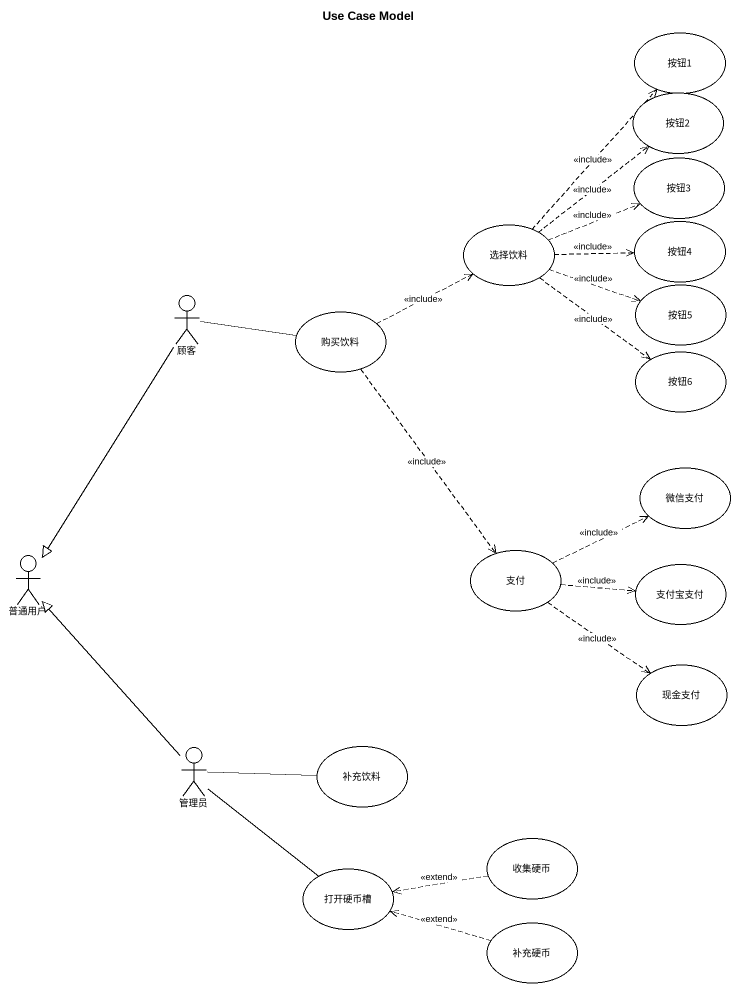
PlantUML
@startuml
title Use Case Model
usecase 按钮1
usecase 按钮2
usecase 按钮3
usecase 选择饮料
usecase 按钮4
actor 顾客
usecase 按钮5
usecase 购买饮料
usecase 按钮6
usecase 微信支付
actor 普通用户
usecase 支付
usecase 支付宝支付
usecase 现金支付
actor 管理员
usecase 补充饮料
usecase 收集硬币
usecase 打开硬币槽
usecase 补充硬币
选择饮料 .up.> 按钮1 : <<include>>
选择饮料 .up.> 按钮2 : <<include>>
选择饮料 .right.> 按钮3 : <<include>>
选择饮料 .right.> 按钮4 : <<include>>
选择饮料 .right.> 按钮5 : <<include>>
选择饮料 ..> 按钮6 : <<include>>
顾客 -right- 购买饮料
顾客 --|> 普通用户
购买饮料 .right.> 选择饮料 : <<include>>
购买饮料 ..> 支付 : <<include>>
支付 .right.> 微信支付 : <<include>>
支付 .right.> 支付宝支付 : <<include>>
支付 ..> 现金支付 : <<include>>
管理员 -up-|> 普通用户
管理员 -right- 补充饮料
管理员 -- 打开硬币槽
收集硬币 .left.> 打开硬币槽 : <<extend>>
补充硬币 .left.> 打开硬币槽 : <<extend>>
@enduml
